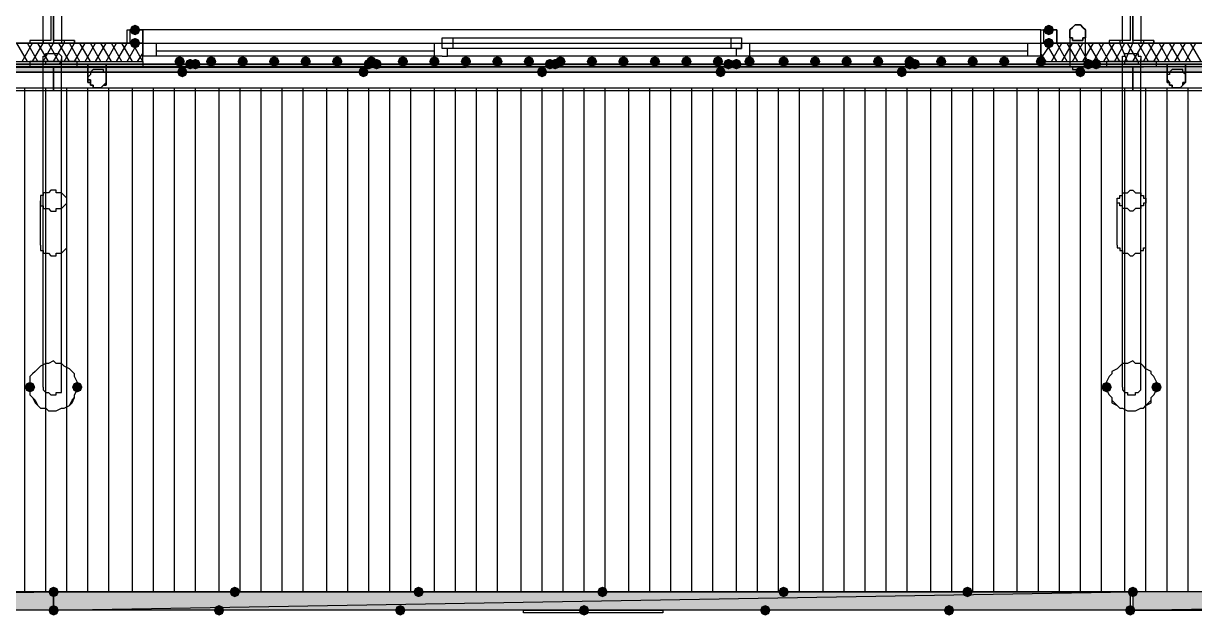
# Model space of a CAD drawing. Header units: millimetres. Extents: x 0 to 420, y 0 to 297.
# Drawn here: x 276.58 to 295.47, y 94.91 to 104.46 of the extents above; entities that cross this region are included whole.
import ezdxf

# ---------------------------------------------------------------- set-up
doc = ezdxf.new("R2010")
doc.units = ezdxf.units.MM
doc.layers.get('0').update_dxf_attribs({"linetype": 'CONTINUOUS'})

msp = doc.modelspace()

# ---------------------------------------------------------------- hatches: boundary and pattern name
at = {"true_color": 0x000007}
for points in [[(278.468667, 104.351667), (278.443796, 104.291871), (278.384, 104.267), (278.324204, 104.291871), (278.299333, 104.351667), (278.324204, 104.411462), (278.384, 104.436333), (278.443796, 104.411463)], [(293.200667, 104.351667), (293.175796, 104.291871), (293.116, 104.267), (293.056204, 104.291871), (293.031333, 104.351667), (293.056204, 104.411462), (293.116, 104.436333), (293.175796, 104.411463)], [(278.468667, 104.14), (278.443796, 104.080204), (278.384, 104.055333), (278.324204, 104.080204), (278.299333, 104.14), (278.324204, 104.199796), (278.384, 104.224667), (278.443796, 104.199796)], [(293.200667, 104.14), (293.175796, 104.080204), (293.116, 104.055333), (293.056204, 104.080204), (293.031333, 104.14), (293.056204, 104.199796), (293.116, 104.224667), (293.175796, 104.199796)], [(279.188333, 103.843667), (279.163462, 103.783871), (279.103667, 103.759), (279.043871, 103.783871), (279.019, 103.843667), (279.043871, 103.903462), (279.103667, 103.928333), (279.163462, 103.903463)], [(279.696333, 103.843667), (279.671462, 103.783871), (279.611667, 103.759), (279.551871, 103.783871), (279.527, 103.843667), (279.551871, 103.903462), (279.611667, 103.928333), (279.671462, 103.903463)], [(280.204333, 103.843667), (280.179463, 103.783871), (280.119667, 103.759), (280.059871, 103.783871), (280.035, 103.843667), (280.059871, 103.903462), (280.119667, 103.928333), (280.179462, 103.903463)], [(280.712333, 103.843667), (280.687462, 103.783871), (280.627667, 103.759), (280.567871, 103.783871), (280.543, 103.843667), (280.567871, 103.903462), (280.627667, 103.928333), (280.687462, 103.903463)], [(281.220333, 103.843667), (281.195462, 103.783871), (281.135667, 103.759), (281.075871, 103.783871), (281.051, 103.843667), (281.075871, 103.903462), (281.135667, 103.928333), (281.195462, 103.903463)], [(281.728333, 103.843667), (281.703463, 103.783871), (281.643667, 103.759), (281.583871, 103.783871), (281.559, 103.843667), (281.583871, 103.903462), (281.643667, 103.928333), (281.703462, 103.903463)], [(282.278667, 103.843667), (282.253796, 103.783871), (282.194, 103.759), (282.134204, 103.783871), (282.109333, 103.843667), (282.134204, 103.903462), (282.194, 103.928333), (282.253796, 103.903463)], [(282.786667, 103.843667), (282.761796, 103.783871), (282.702, 103.759), (282.642204, 103.783871), (282.617333, 103.843667), (282.642204, 103.903462), (282.702, 103.928333), (282.761796, 103.903463)], [(283.294667, 103.843667), (283.269796, 103.783871), (283.21, 103.759), (283.150204, 103.783871), (283.125333, 103.843667), (283.150204, 103.903462), (283.21, 103.928333), (283.269796, 103.903463)], [(283.802667, 103.843667), (283.777796, 103.783871), (283.718, 103.759), (283.658204, 103.783871), (283.633333, 103.843667), (283.658204, 103.903462), (283.718, 103.928333), (283.777796, 103.903463)], [(284.310667, 103.843667), (284.285796, 103.783871), (284.226, 103.759), (284.166204, 103.783871), (284.141333, 103.843667), (284.166204, 103.903462), (284.226, 103.928333), (284.285796, 103.903463)], [(284.818667, 103.843667), (284.793796, 103.783871), (284.734, 103.759), (284.674204, 103.783871), (284.649333, 103.843667), (284.674204, 103.903462), (284.734, 103.928333), (284.793796, 103.903463)], [(285.326667, 103.843667), (285.301796, 103.783871), (285.242, 103.759), (285.182204, 103.783871), (285.157333, 103.843667), (285.182204, 103.903462), (285.242, 103.928333), (285.301796, 103.903463)], [(285.834667, 103.843667), (285.809796, 103.783871), (285.75, 103.759), (285.690204, 103.783871), (285.665333, 103.843667), (285.690204, 103.903462), (285.75, 103.928333), (285.809796, 103.903463)], [(286.342667, 103.843667), (286.317796, 103.783871), (286.258, 103.759), (286.198204, 103.783871), (286.173333, 103.843667), (286.198204, 103.903462), (286.258, 103.928333), (286.317796, 103.903463)], [(286.850667, 103.843667), (286.825796, 103.783871), (286.766, 103.759), (286.706204, 103.783871), (286.681333, 103.843667), (286.706204, 103.903462), (286.766, 103.928333), (286.825796, 103.903463)], [(287.358667, 103.843667), (287.333796, 103.783871), (287.274, 103.759), (287.214204, 103.783871), (287.189333, 103.843667), (287.214204, 103.903462), (287.274, 103.928333), (287.333796, 103.903463)], [(287.866667, 103.843667), (287.841796, 103.783871), (287.782, 103.759), (287.722204, 103.783871), (287.697333, 103.843667), (287.722204, 103.903462), (287.782, 103.928333), (287.841796, 103.903463)], [(288.374667, 103.843667), (288.349796, 103.783871), (288.29, 103.759), (288.230204, 103.783871), (288.205333, 103.843667), (288.230204, 103.903462), (288.29, 103.928333), (288.349796, 103.903463)], [(288.925, 103.843667), (288.900129, 103.783871), (288.840333, 103.759), (288.780538, 103.783871), (288.755667, 103.843667), (288.780537, 103.903462), (288.840333, 103.928333), (288.900129, 103.903463)], [(289.433, 103.843667), (289.408129, 103.783871), (289.348333, 103.759), (289.288537, 103.783871), (289.263667, 103.843667), (289.288537, 103.903462), (289.348333, 103.928333), (289.408129, 103.903463)], [(289.941, 103.843667), (289.916129, 103.783871), (289.856333, 103.759), (289.796538, 103.783871), (289.771667, 103.843667), (289.796537, 103.903462), (289.856333, 103.928333), (289.916129, 103.903463)], [(290.449, 103.843667), (290.424129, 103.783871), (290.364333, 103.759), (290.304537, 103.783871), (290.279667, 103.843667), (290.304537, 103.903462), (290.364333, 103.928333), (290.424129, 103.903463)], [(290.957, 103.843667), (290.932129, 103.783871), (290.872333, 103.759), (290.812538, 103.783871), (290.787667, 103.843667), (290.812537, 103.903462), (290.872333, 103.928333), (290.932129, 103.903463)], [(291.465, 103.843667), (291.440129, 103.783871), (291.380333, 103.759), (291.320538, 103.783871), (291.295667, 103.843667), (291.320537, 103.903462), (291.380333, 103.928333), (291.440129, 103.903463)], [(291.973, 103.843667), (291.948129, 103.783871), (291.888333, 103.759), (291.828538, 103.783871), (291.803667, 103.843667), (291.828537, 103.903462), (291.888333, 103.928333), (291.948129, 103.903463)], [(292.481, 103.843667), (292.456129, 103.783871), (292.396333, 103.759), (292.336537, 103.783871), (292.311667, 103.843667), (292.336537, 103.903462), (292.396333, 103.928333), (292.456129, 103.903463)], [(293.073667, 103.843667), (293.048796, 103.783871), (292.989, 103.759), (292.929204, 103.783871), (292.904333, 103.843667), (292.929204, 103.903462), (292.989, 103.928333), (293.048796, 103.903463)], [(276.775333, 98.594333), (276.750463, 98.534537), (276.690667, 98.509667), (276.630871, 98.534537), (276.606, 98.594333), (276.630871, 98.654129), (276.690667, 98.679), (276.750462, 98.654129)], [(277.537333, 98.594333), (277.512462, 98.534537), (277.452667, 98.509667), (277.392871, 98.534537), (277.368, 98.594333), (277.392871, 98.654129), (277.452667, 98.679), (277.512462, 98.654129)], [(294.132, 98.594333), (294.107129, 98.534537), (294.047333, 98.509667), (293.987538, 98.534537), (293.962667, 98.594333), (293.987537, 98.654129), (294.047333, 98.679), (294.107129, 98.654129)], [(294.936333, 98.594333), (294.911462, 98.534537), (294.851667, 98.509667), (294.791871, 98.534537), (294.767, 98.594333), (294.791871, 98.654129), (294.851667, 98.679), (294.911462, 98.654129)]]:
    msp.add_hatch(color=0, dxfattribs=at).paths.add_polyline_path(points, flags=0)
at = {"true_color": 0x0000fe}
for points in [[(279.357667, 103.801333), (279.332796, 103.741537), (279.273, 103.716667), (279.213204, 103.741537), (279.188333, 103.801333), (279.213204, 103.861129), (279.273, 103.886), (279.332796, 103.861129)], [(279.442333, 103.801333), (279.417462, 103.741537), (279.357667, 103.716667), (279.297871, 103.741537), (279.273, 103.801333), (279.297871, 103.861129), (279.357667, 103.886), (279.417462, 103.861129)], [(279.442333, 103.801333), (279.417462, 103.741537), (279.357667, 103.716667), (279.297871, 103.741537), (279.273, 103.801333), (279.297871, 103.861129), (279.357667, 103.886), (279.417462, 103.861129)], [(282.236333, 103.801333), (282.211462, 103.741537), (282.151667, 103.716667), (282.091871, 103.741537), (282.067, 103.801333), (282.091871, 103.861129), (282.151667, 103.886), (282.211462, 103.861129)], [(282.363333, 103.801333), (282.338462, 103.741537), (282.278667, 103.716667), (282.218871, 103.741537), (282.194, 103.801333), (282.218871, 103.861129), (282.278667, 103.886), (282.338462, 103.861129)], [(282.363333, 103.801333), (282.338462, 103.741537), (282.278667, 103.716667), (282.218871, 103.741537), (282.194, 103.801333), (282.218871, 103.861129), (282.278667, 103.886), (282.338462, 103.861129)], [(285.157333, 103.801333), (285.132462, 103.741537), (285.072667, 103.716667), (285.012871, 103.741537), (284.988, 103.801333), (285.012871, 103.861129), (285.072667, 103.886), (285.132462, 103.861129)], [(285.242, 103.801333), (285.217129, 103.741537), (285.157333, 103.716667), (285.097538, 103.741537), (285.072667, 103.801333), (285.097537, 103.861129), (285.157333, 103.886), (285.217129, 103.861129)], [(285.242, 103.801333), (285.217129, 103.741537), (285.157333, 103.716667), (285.097538, 103.741537), (285.072667, 103.801333), (285.097537, 103.861129), (285.157333, 103.886), (285.217129, 103.861129)], [(288.036, 103.801333), (288.011129, 103.741537), (287.951333, 103.716667), (287.891538, 103.741537), (287.866667, 103.801333), (287.891537, 103.861129), (287.951333, 103.886), (288.011129, 103.861129)], [(288.163, 103.801333), (288.138129, 103.741537), (288.078333, 103.716667), (288.018537, 103.741537), (287.993667, 103.801333), (288.018537, 103.861129), (288.078333, 103.886), (288.138129, 103.861129)], [(288.163, 103.801333), (288.138129, 103.741537), (288.078333, 103.716667), (288.018537, 103.741537), (287.993667, 103.801333), (288.018537, 103.861129), (288.078333, 103.886), (288.138129, 103.861129)], [(290.957, 103.801333), (290.932129, 103.741537), (290.872333, 103.716667), (290.812538, 103.741537), (290.787667, 103.801333), (290.812537, 103.861129), (290.872333, 103.886), (290.932129, 103.861129)], [(291.041667, 103.801333), (291.016796, 103.741537), (290.957, 103.716667), (290.897204, 103.741537), (290.872333, 103.801333), (290.897204, 103.861129), (290.957, 103.886), (291.016796, 103.861129)], [(291.041667, 103.801333), (291.016796, 103.741537), (290.957, 103.716667), (290.897204, 103.741537), (290.872333, 103.801333), (290.897204, 103.861129), (290.957, 103.886), (291.016796, 103.861129)], [(293.835667, 103.801333), (293.810796, 103.741537), (293.751, 103.716667), (293.691204, 103.741537), (293.666333, 103.801333), (293.691204, 103.861129), (293.751, 103.886), (293.810796, 103.861129)], [(293.962667, 103.801333), (293.937796, 103.741537), (293.878, 103.716667), (293.818204, 103.741537), (293.793333, 103.801333), (293.818204, 103.861129), (293.878, 103.886), (293.937796, 103.861129)], [(293.962667, 103.801333), (293.937796, 103.741537), (293.878, 103.716667), (293.818204, 103.741537), (293.793333, 103.801333), (293.818204, 103.861129), (293.878, 103.886), (293.937796, 103.861129)], [(279.230667, 103.674333), (279.205796, 103.614537), (279.146, 103.589667), (279.086204, 103.614537), (279.061333, 103.674333), (279.086204, 103.734129), (279.146, 103.759), (279.205796, 103.734129)], [(282.151667, 103.674333), (282.126796, 103.614537), (282.067, 103.589667), (282.007204, 103.614537), (281.982333, 103.674333), (282.007204, 103.734129), (282.067, 103.759), (282.126796, 103.734129)], [(285.030333, 103.674333), (285.005463, 103.614537), (284.945667, 103.589667), (284.885871, 103.614537), (284.861, 103.674333), (284.885871, 103.734129), (284.945667, 103.759), (285.005462, 103.734129)], [(287.909, 103.674333), (287.884129, 103.614537), (287.824333, 103.589667), (287.764537, 103.614537), (287.739667, 103.674333), (287.764537, 103.734129), (287.824333, 103.759), (287.884129, 103.734129)], [(290.83, 103.674333), (290.805129, 103.614537), (290.745333, 103.589667), (290.685538, 103.614537), (290.660667, 103.674333), (290.685537, 103.734129), (290.745333, 103.759), (290.805129, 103.734129)], [(293.708667, 103.674333), (293.683796, 103.614537), (293.624, 103.589667), (293.564204, 103.614537), (293.539333, 103.674333), (293.564204, 103.734129), (293.624, 103.759), (293.683796, 103.734129)], [(277.156333, 95.292333), (277.131463, 95.232537), (277.071667, 95.207667), (277.011871, 95.232537), (276.987, 95.292333), (277.011871, 95.352129), (277.071667, 95.377), (277.131462, 95.352129)], [(280.077333, 95.292333), (280.052462, 95.232537), (279.992667, 95.207667), (279.932871, 95.232537), (279.908, 95.292333), (279.932871, 95.352129), (279.992667, 95.377), (280.052462, 95.352129)], [(283.040667, 95.292333), (283.015796, 95.232537), (282.956, 95.207667), (282.896204, 95.232537), (282.871333, 95.292333), (282.896204, 95.352129), (282.956, 95.377), (283.015796, 95.352129)], [(286.004, 95.292333), (285.979129, 95.232537), (285.919333, 95.207667), (285.859537, 95.232537), (285.834667, 95.292333), (285.859537, 95.352129), (285.919333, 95.377), (285.979129, 95.352129)], [(288.925, 95.292333), (288.900129, 95.232537), (288.840333, 95.207667), (288.780538, 95.232537), (288.755667, 95.292333), (288.780537, 95.352129), (288.840333, 95.377), (288.900129, 95.352129)], [(291.888333, 95.292333), (291.863462, 95.232537), (291.803667, 95.207667), (291.743871, 95.232537), (291.719, 95.292333), (291.743871, 95.352129), (291.803667, 95.377), (291.863462, 95.352129)], [(294.555333, 95.292333), (294.530463, 95.232537), (294.470667, 95.207667), (294.410871, 95.232537), (294.386, 95.292333), (294.410871, 95.352129), (294.470667, 95.377), (294.530462, 95.352129)], [(277.156333, 94.996), (277.131463, 94.936204), (277.071667, 94.911333), (277.011871, 94.936204), (276.987, 94.996), (277.011871, 95.055796), (277.071667, 95.080667), (277.131462, 95.055796)], [(279.823333, 94.996), (279.798463, 94.936204), (279.738667, 94.911333), (279.678871, 94.936204), (279.654, 94.996), (279.678871, 95.055796), (279.738667, 95.080667), (279.798462, 95.055796)], [(282.744333, 94.996), (282.719462, 94.936204), (282.659667, 94.911333), (282.599871, 94.936204), (282.575, 94.996), (282.599871, 95.055796), (282.659667, 95.080667), (282.719462, 95.055796)], [(285.707667, 94.996), (285.682796, 94.936204), (285.623, 94.911333), (285.563204, 94.936204), (285.538333, 94.996), (285.563204, 95.055796), (285.623, 95.080667), (285.682796, 95.055796)], [(288.628667, 94.996), (288.603796, 94.936204), (288.544, 94.911333), (288.484204, 94.936204), (288.459333, 94.996), (288.484204, 95.055796), (288.544, 95.080667), (288.603796, 95.055796)], [(291.592, 94.996), (291.567129, 94.936204), (291.507333, 94.911333), (291.447538, 94.936204), (291.422667, 94.996), (291.447537, 95.055796), (291.507333, 95.080667), (291.567129, 95.055796)], [(294.513, 94.996), (294.488129, 94.936204), (294.428333, 94.911333), (294.368538, 94.936204), (294.343667, 94.996), (294.368537, 95.055796), (294.428333, 95.080667), (294.488129, 95.055796)]]:
    msp.add_hatch(color=0, dxfattribs=at).paths.add_polyline_path(points, flags=0)
at = {"true_color": 0x000007}
h = msp.add_hatch(color=0, dxfattribs=at)
h.paths.add_polyline_path([(381.973667, 103.674333), (119.972667, 103.674333), (381.973667, 103.801333)], flags=0)
h.paths.add_polyline_path([(119.972667, 103.674333), (381.973667, 103.801333), (119.972667, 103.801333)], flags=0)
h = msp.add_hatch(color=0, dxfattribs=at)
h.paths.add_polyline_path([(277.071667, 94.996), (259.672667, 94.996), (277.071667, 95.292333)], flags=0)
h.paths.add_polyline_path([(259.672667, 94.996), (277.071667, 95.292333), (259.672667, 95.292333)], flags=0)
h = msp.add_hatch(color=0, dxfattribs=at)
h.paths.add_polyline_path([(294.428333, 94.996), (277.071667, 94.996), (294.428333, 95.292333)], flags=0)
h.paths.add_polyline_path([(277.071667, 94.996), (294.428333, 95.292333), (277.071667, 95.292333)], flags=0)
h = msp.add_hatch(color=0, dxfattribs=at)
h.paths.add_polyline_path([(311.827333, 94.996), (294.470667, 94.996), (311.827333, 95.292333)], flags=0)
h.paths.add_polyline_path([(294.470667, 94.996), (311.827333, 95.292333), (294.470667, 95.292333)], flags=0)

# ---------------------------------------------------------------- linework, layer by layer
at = {"color": 0, "true_color": 0x000007}
for points in [[(393.361333, 220.810667), (259.291667, 220.810667), (259.291667, 189.780333), (242.612333, 189.780333), (242.612333, 220.810667), (108.585, 220.810667), (108.585, 104.14), (242.654667, 104.14), (242.654667, 135.128), (259.291667, 135.128), (259.291667, 104.14), (393.361333, 104.14)], [(277.410333, 104.859667), (276.690667, 104.859667), (276.690667, 104.817333), (277.029333, 104.817333), (277.029333, 104.182333), (276.690667, 104.182333), (276.690667, 104.14), (277.410333, 104.14), (277.410333, 104.182333), (277.071667, 104.182333), (277.071667, 104.817333), (277.410333, 104.817333)], [(294.809333, 104.859667), (294.089667, 104.859667), (294.089667, 104.817333), (294.428333, 104.817333), (294.428333, 104.182333), (294.089667, 104.182333), (294.089667, 104.14), (294.809333, 104.14), (294.809333, 104.182333), (294.470667, 104.182333), (294.470667, 104.817333), (294.809333, 104.817333)], [(293.454667, 104.309333), (293.454667, 104.351667), (293.497, 104.394), (293.539333, 104.436333), (293.581667, 104.436333), (293.624, 104.436333), (293.666333, 104.394), (293.708667, 104.351667), (293.708667, 104.309333), (293.708667, 104.267), (293.708667, 104.224667), (293.666333, 104.224667), (293.666333, 104.182333), (293.624, 104.182333), (293.581667, 104.182333), (293.539333, 104.182333), (293.497, 104.182333), (293.497, 104.224667), (293.454667, 104.224667), (293.454667, 104.267), (293.454667, 104.309333), (293.454667, 104.267), (293.454667, 104.224667), (293.497, 104.224667), (293.497, 104.182333), (293.539333, 104.182333), (293.581667, 104.182333), (293.624, 104.182333), (293.666333, 104.182333), (293.666333, 104.224667), (293.708667, 104.224667), (293.708667, 104.267), (293.708667, 104.309333), (293.708667, 104.351667), (293.666333, 104.394), (293.624, 104.436333), (293.581667, 104.436333), (293.539333, 104.436333), (293.497, 104.394), (293.454667, 104.351667)], [(293.708667, 104.309333), (293.708667, 104.351667), (293.666333, 104.394), (293.624, 104.436333), (293.581667, 104.436333), (293.539333, 104.436333), (293.497, 104.394), (293.454667, 104.351667), (293.454667, 104.309333), (293.454667, 104.267), (293.454667, 104.224667), (293.497, 104.224667), (293.497, 104.182333), (293.539333, 104.182333), (293.581667, 104.182333), (293.624, 104.182333), (293.666333, 104.182333), (293.666333, 104.224667), (293.708667, 104.224667), (293.708667, 104.267)], [(278.257, 104.351667), (278.511, 104.351667), (278.511, 104.14), (278.257, 104.14)], [(278.299333, 104.351667), (278.299333, 104.14), (278.511, 104.14), (278.511, 104.351667)], [(283.337, 104.224667), (283.506333, 104.224667), (283.506333, 104.055333), (283.337, 104.055333)], [(288.163, 104.055333), (287.993667, 104.055333), (287.993667, 104.224667), (288.163, 104.224667)], [(292.989, 104.351667), (293.243, 104.351667), (293.243, 104.14), (292.989, 104.14)], [(293.031333, 104.351667), (293.031333, 104.14), (293.243, 104.14), (293.243, 104.351667)], [(278.511, 104.14), (278.511, 103.928333)], [(292.989, 104.14), (292.989, 103.928333)], [(277.071667, 103.970667), (277.114, 103.970667), (277.156333, 103.970667), (277.198667, 103.928333), (277.198667, 103.886), (277.198667, 103.843667), (277.156333, 103.801333), (277.114, 103.801333), (277.071667, 103.801333), (277.029333, 103.801333), (276.987, 103.801333), (276.944667, 103.801333), (276.944667, 103.843667), (276.902333, 103.843667), (276.902333, 103.886), (276.902333, 103.928333), (276.944667, 103.928333), (276.944667, 103.970667), (276.987, 103.970667), (277.029333, 103.970667)], [(294.470667, 103.970667), (294.513, 103.970667), (294.555333, 103.970667), (294.555333, 103.928333), (294.597667, 103.928333), (294.597667, 103.886), (294.597667, 103.843667), (294.555333, 103.843667), (294.555333, 103.801333), (294.513, 103.801333), (294.470667, 103.801333), (294.428333, 103.801333), (294.386, 103.801333), (294.343667, 103.801333), (294.343667, 103.843667), (294.301333, 103.843667), (294.301333, 103.886), (294.301333, 103.928333), (294.343667, 103.928333), (294.343667, 103.970667), (294.386, 103.970667), (294.428333, 103.970667)], [(381.973667, 103.674333), (119.972667, 103.674333), (381.973667, 103.801333)], [(119.972667, 103.674333), (381.973667, 103.801333), (119.972667, 103.801333)], [(277.071667, 103.759), (259.672667, 103.759), (259.672667, 103.378), (277.071667, 103.378)], [(294.470667, 103.759), (277.071667, 103.759), (277.071667, 103.378), (294.470667, 103.378)], [(277.537333, 103.801333), (277.622, 103.801333), (277.622, 103.589667), (277.622, 103.547333), (277.622, 103.505), (277.664333, 103.505), (277.664333, 103.462667), (277.706667, 103.462667), (277.706667, 103.420333), (277.749, 103.420333), (277.791333, 103.420333), (277.833667, 103.420333), (277.876, 103.462667), (277.918333, 103.462667), (277.918333, 103.505), (277.918333, 103.547333), (277.918333, 103.589667), (277.918333, 103.801333), (278.045333, 103.801333), (277.918333, 103.801333), (277.918333, 103.589667), (277.918333, 103.547333), (277.918333, 103.505), (277.876, 103.462667), (277.833667, 103.420333), (277.791333, 103.420333), (277.749, 103.420333), (277.706667, 103.420333), (277.706667, 103.462667), (277.664333, 103.462667), (277.664333, 103.505), (277.664333, 103.547333), (277.622, 103.547333), (277.622, 103.589667), (277.622, 103.801333), (277.537333, 103.801333), (277.622, 103.801333), (277.622, 103.589667), (277.622, 103.547333), (277.622, 103.505), (277.664333, 103.505), (277.664333, 103.462667), (277.706667, 103.462667), (277.706667, 103.420333), (277.749, 103.420333), (277.791333, 103.420333), (277.833667, 103.420333), (277.876, 103.462667), (277.918333, 103.462667), (277.918333, 103.505), (277.918333, 103.547333), (277.918333, 103.589667), (277.918333, 103.801333), (278.045333, 103.801333), (277.918333, 103.801333), (277.918333, 103.589667), (277.918333, 103.547333), (277.918333, 103.505), (277.876, 103.462667), (277.833667, 103.420333), (277.791333, 103.420333), (277.749, 103.420333), (277.706667, 103.420333), (277.706667, 103.462667), (277.664333, 103.462667), (277.664333, 103.505), (277.664333, 103.547333), (277.622, 103.547333), (277.622, 103.589667), (277.622, 103.801333), (277.537333, 103.801333), (277.622, 103.801333), (277.622, 103.589667), (277.622, 103.547333), (277.664333, 103.547333), (277.664333, 103.505), (277.664333, 103.462667), (277.706667, 103.462667), (277.706667, 103.420333), (277.749, 103.420333), (277.791333, 103.420333), (277.833667, 103.420333), (277.876, 103.462667), (277.918333, 103.505), (277.918333, 103.547333), (277.918333, 103.589667), (277.918333, 103.801333), (278.045333, 103.801333), (277.918333, 103.801333), (277.918333, 103.589667), (277.918333, 103.547333), (277.918333, 103.505), (277.918333, 103.462667), (277.876, 103.462667), (277.833667, 103.420333), (277.791333, 103.420333), (277.749, 103.420333), (277.706667, 103.420333), (277.706667, 103.462667), (277.664333, 103.462667), (277.664333, 103.505), (277.622, 103.505), (277.622, 103.547333), (277.622, 103.589667), (277.622, 103.801333)], [(277.622, 103.589667), (277.622, 103.547333), (277.664333, 103.547333), (277.664333, 103.505), (277.664333, 103.462667), (277.706667, 103.462667), (277.706667, 103.420333), (277.749, 103.420333), (277.791333, 103.420333), (277.833667, 103.420333), (277.876, 103.462667), (277.918333, 103.505), (277.918333, 103.547333), (277.918333, 103.589667), (277.918333, 103.632), (277.918333, 103.674333), (277.876, 103.674333), (277.876, 103.716667), (277.833667, 103.716667), (277.791333, 103.716667), (277.749, 103.716667), (277.706667, 103.716667), (277.664333, 103.674333), (277.664333, 103.632)], [(277.918333, 103.589667), (277.918333, 103.632), (277.918333, 103.674333), (277.876, 103.674333), (277.876, 103.716667), (277.833667, 103.716667), (277.791333, 103.716667), (277.749, 103.716667), (277.706667, 103.716667), (277.664333, 103.674333), (277.664333, 103.632), (277.622, 103.589667), (277.622, 103.547333), (277.664333, 103.547333), (277.664333, 103.505), (277.664333, 103.462667), (277.706667, 103.462667), (277.706667, 103.420333), (277.749, 103.420333), (277.791333, 103.420333), (277.833667, 103.420333), (277.876, 103.462667), (277.918333, 103.505), (277.918333, 103.547333)], [(293.454667, 103.759), (293.497, 103.759), (293.497, 103.716667), (293.539333, 103.716667), (293.581667, 103.716667), (293.624, 103.716667), (293.666333, 103.716667), (293.666333, 103.759), (293.708667, 103.759), (293.666333, 103.759), (293.624, 103.759), (293.581667, 103.759), (293.539333, 103.759), (293.497, 103.759)], [(311.827333, 103.759), (294.470667, 103.759), (294.470667, 103.378), (311.827333, 103.378)], [(294.894, 103.801333), (295.021, 103.801333), (295.021, 103.589667), (295.021, 103.547333), (295.021, 103.505), (295.063333, 103.505), (295.063333, 103.462667), (295.105667, 103.462667), (295.105667, 103.420333), (295.148, 103.420333), (295.190333, 103.420333), (295.232667, 103.420333), (295.275, 103.462667), (295.317333, 103.505), (295.317333, 103.547333), (295.317333, 103.589667), (295.317333, 103.801333), (295.444333, 103.801333), (295.317333, 103.801333), (295.317333, 103.589667), (295.317333, 103.547333), (295.317333, 103.505), (295.275, 103.505), (295.275, 103.462667), (295.232667, 103.420333), (295.190333, 103.420333), (295.148, 103.420333), (295.105667, 103.420333), (295.105667, 103.462667), (295.063333, 103.462667), (295.063333, 103.505), (295.021, 103.547333), (295.021, 103.589667), (295.021, 103.801333), (294.894, 103.801333), (295.021, 103.801333), (295.021, 103.589667), (295.021, 103.547333), (295.021, 103.505), (295.063333, 103.505), (295.063333, 103.462667), (295.105667, 103.462667), (295.105667, 103.420333), (295.148, 103.420333), (295.190333, 103.420333), (295.232667, 103.420333), (295.275, 103.462667), (295.317333, 103.505), (295.317333, 103.547333), (295.317333, 103.589667), (295.317333, 103.801333), (295.444333, 103.801333), (295.317333, 103.801333), (295.317333, 103.589667), (295.317333, 103.547333), (295.317333, 103.505), (295.275, 103.505), (295.275, 103.462667), (295.232667, 103.420333), (295.190333, 103.420333), (295.148, 103.420333), (295.105667, 103.420333), (295.105667, 103.462667), (295.063333, 103.462667), (295.063333, 103.505), (295.021, 103.547333), (295.021, 103.589667), (295.021, 103.801333), (294.894, 103.801333), (295.021, 103.801333), (295.021, 103.589667), (295.021, 103.547333), (295.063333, 103.505), (295.063333, 103.462667), (295.105667, 103.462667), (295.105667, 103.420333), (295.148, 103.420333), (295.190333, 103.420333), (295.232667, 103.420333), (295.275, 103.462667), (295.275, 103.505), (295.317333, 103.505), (295.317333, 103.547333), (295.317333, 103.589667), (295.317333, 103.801333), (295.444333, 103.801333), (295.317333, 103.801333), (295.317333, 103.589667), (295.317333, 103.547333), (295.317333, 103.505), (295.275, 103.462667), (295.232667, 103.420333), (295.190333, 103.420333), (295.148, 103.420333), (295.105667, 103.420333), (295.105667, 103.462667), (295.063333, 103.462667), (295.063333, 103.505), (295.021, 103.505), (295.021, 103.547333), (295.021, 103.589667), (295.021, 103.801333)], [(295.021, 103.589667), (295.021, 103.547333), (295.063333, 103.505), (295.063333, 103.462667), (295.105667, 103.462667), (295.105667, 103.420333), (295.148, 103.420333), (295.190333, 103.420333), (295.232667, 103.420333), (295.275, 103.462667), (295.275, 103.505), (295.317333, 103.505), (295.317333, 103.547333), (295.317333, 103.589667), (295.317333, 103.632), (295.275, 103.674333), (295.275, 103.716667), (295.232667, 103.716667), (295.190333, 103.716667), (295.148, 103.716667), (295.105667, 103.716667), (295.063333, 103.674333), (295.063333, 103.632), (295.021, 103.632)], [(295.317333, 103.589667), (295.317333, 103.632), (295.275, 103.674333), (295.275, 103.716667), (295.232667, 103.716667), (295.190333, 103.716667), (295.148, 103.716667), (295.105667, 103.716667), (295.063333, 103.674333), (295.063333, 103.632), (295.021, 103.632), (295.021, 103.589667), (295.021, 103.547333), (295.063333, 103.505), (295.063333, 103.462667), (295.105667, 103.462667), (295.105667, 103.420333), (295.148, 103.420333), (295.190333, 103.420333), (295.232667, 103.420333), (295.275, 103.462667), (295.275, 103.505), (295.317333, 103.505), (295.317333, 103.547333)], [(381.973667, 95.885), (381.973667, 95.292333), (119.972667, 95.292333), (119.972667, 95.885), (119.972667, 102.87), (119.972667, 103.420333), (381.973667, 103.420333), (381.973667, 102.87)], [(277.114, 101.769333), (277.071667, 101.769333), (277.029333, 101.769333), (276.987, 101.727), (276.944667, 101.727), (276.902333, 101.727), (276.902333, 101.684667), (276.86, 101.684667), (276.86, 101.642333), (276.86, 101.6), (276.86, 101.557667), (276.86, 101.515333), (276.902333, 101.515333), (276.902333, 101.473), (276.944667, 101.473), (276.987, 101.473), (277.029333, 101.430667), (277.071667, 101.430667), (277.114, 101.430667), (277.114, 101.473), (277.156333, 101.473), (277.198667, 101.473), (277.241, 101.515333), (277.283333, 101.557667), (277.283333, 101.6), (277.283333, 101.642333), (277.241, 101.684667), (277.198667, 101.727), (277.156333, 101.727), (277.114, 101.727)], [(294.470667, 101.769333), (294.513, 101.727), (294.555333, 101.727), (294.597667, 101.727), (294.597667, 101.684667), (294.64, 101.684667), (294.64, 101.642333), (294.682333, 101.642333), (294.682333, 101.6), (294.682333, 101.557667), (294.64, 101.557667), (294.64, 101.515333), (294.597667, 101.515333), (294.597667, 101.473), (294.555333, 101.473), (294.513, 101.473), (294.470667, 101.430667), (294.428333, 101.430667), (294.386, 101.473), (294.343667, 101.473), (294.301333, 101.473), (294.301333, 101.515333), (294.259, 101.515333), (294.259, 101.557667), (294.216667, 101.557667), (294.216667, 101.6), (294.216667, 101.642333), (294.259, 101.642333), (294.259, 101.684667), (294.301333, 101.684667), (294.301333, 101.727), (294.343667, 101.727), (294.386, 101.727), (294.428333, 101.769333)], [(277.114, 98.975333), (277.071667, 99.017667), (276.987, 98.975333), (276.944667, 98.975333), (276.86, 98.933), (276.817667, 98.890667), (276.775333, 98.848333), (276.733, 98.806), (276.690667, 98.763667), (276.690667, 98.679), (276.690667, 98.594333), (276.690667, 98.552), (276.690667, 98.467333), (276.733, 98.425), (276.775333, 98.382667), (276.817667, 98.298), (276.86, 98.255667), (276.944667, 98.255667), (276.987, 98.213333), (277.071667, 98.213333), (277.114, 98.213333), (277.198667, 98.255667), (277.241, 98.255667), (277.325667, 98.298), (277.368, 98.382667), (277.410333, 98.425), (277.410333, 98.467333), (277.452667, 98.552), (277.452667, 98.594333), (277.452667, 98.679), (277.410333, 98.763667), (277.410333, 98.806), (277.368, 98.848333), (277.325667, 98.890667), (277.241, 98.933), (277.198667, 98.975333)], [(294.513, 98.975333), (294.470667, 99.017667), (294.386, 98.975333), (294.301333, 98.975333), (294.259, 98.933), (294.216667, 98.890667), (294.132, 98.848333), (294.132, 98.806), (294.089667, 98.763667), (294.047333, 98.679), (294.047333, 98.594333), (294.047333, 98.552), (294.089667, 98.467333), (294.132, 98.425), (294.132, 98.382667), (294.216667, 98.298), (294.259, 98.255667), (294.301333, 98.255667), (294.386, 98.213333), (294.470667, 98.213333), (294.513, 98.213333), (294.597667, 98.255667), (294.64, 98.255667), (294.682333, 98.298), (294.767, 98.382667), (294.767, 98.425), (294.809333, 98.467333), (294.851667, 98.552), (294.851667, 98.594333), (294.851667, 98.679), (294.809333, 98.763667), (294.767, 98.806), (294.767, 98.848333), (294.682333, 98.890667), (294.64, 98.933), (294.597667, 98.975333)], [(294.428333, 95.292333), (294.428333, 94.996), (277.071667, 94.996), (277.071667, 95.292333), (277.071667, 94.996), (259.672667, 94.996), (259.672667, 95.292333), (259.672667, 94.996), (242.273667, 94.996), (242.273667, 95.292333), (242.273667, 94.996), (224.874667, 94.996), (224.874667, 95.292333), (207.518, 95.292333), (207.518, 94.996), (224.874667, 94.996), (224.874667, 95.292333), (242.273667, 95.292333), (259.672667, 95.292333), (277.071667, 95.292333)], [(277.071667, 94.996), (259.672667, 94.996), (277.071667, 95.292333)], [(259.672667, 94.996), (277.071667, 95.292333), (259.672667, 95.292333)], [(294.428333, 94.996), (277.071667, 94.996), (294.428333, 95.292333)], [(277.071667, 94.996), (294.428333, 95.292333), (277.071667, 95.292333)], [(311.827333, 94.996), (294.470667, 94.996), (311.827333, 95.292333)], [(294.470667, 94.996), (311.827333, 95.292333), (294.470667, 95.292333)], [(311.827333, 95.292333), (294.470667, 95.292333), (294.470667, 94.996), (311.827333, 94.996)], [(284.649333, 94.953667), (284.649333, 94.996), (286.893, 94.996), (286.893, 94.953667)]]:
    msp.add_lwpolyline(points, close=True, dxfattribs=at)
at = {"color": 0, "true_color": 0x00002b}
for points in [[(259.291667, 104.14), (276.902333, 104.14), (276.902333, 138.641667), (259.291667, 138.641667)], [(277.198667, 104.14), (294.301333, 104.14), (294.301333, 138.641667), (277.198667, 138.641667)], [(311.700333, 138.641667), (294.597667, 138.641667), (294.597667, 104.14), (311.700333, 104.14)]]:
    msp.add_lwpolyline(points, close=True, dxfattribs=at)
at = {"color": 0, "true_color": 0x000007}
for points in [[(277.071667, 104.859667), (277.071667, 104.14)], [(294.470667, 104.859667), (294.470667, 104.14)], [(285.75, 104.351667), (278.511, 104.351667), (278.511, 104.267)], [(285.75, 104.351667), (278.511, 104.351667), (278.511, 104.267)], [(278.511, 104.267), (278.511, 104.14), (285.75, 104.14)], [(278.511, 104.267), (278.511, 104.14), (285.75, 104.14)], [(283.506333, 104.224667), (287.993667, 104.224667)], [(283.506333, 104.224667), (287.993667, 104.224667)], [(292.989, 104.267), (292.989, 104.351667), (285.75, 104.351667)], [(292.989, 104.267), (292.989, 104.351667), (285.75, 104.351667)], [(285.75, 104.14), (292.989, 104.14), (292.989, 104.267)], [(285.75, 104.14), (292.989, 104.14), (292.989, 104.267)], [(293.454667, 104.309333), (293.454667, 103.759)], [(293.708667, 103.759), (293.708667, 104.309333)], [(278.511, 104.14), (275.59, 104.14)], [(276.648333, 103.843667), (276.479, 104.14)], [(276.563667, 103.843667), (276.733, 104.14)], [(276.817667, 103.843667), (276.648333, 104.14)], [(276.690667, 104.182333), (276.690667, 104.14)], [(276.733, 103.843667), (276.902333, 104.14)], [(276.987, 103.843667), (276.817667, 104.14)], [(276.902333, 104.182333), (276.902333, 104.14)], [(276.902333, 103.843667), (277.071667, 104.14)], [(277.156333, 103.843667), (276.987, 104.14)], [(277.071667, 103.843667), (277.241, 104.14)], [(277.325667, 103.843667), (277.156333, 104.14)], [(277.241, 104.182333), (277.241, 104.14)], [(277.241, 103.843667), (277.410333, 104.14)], [(277.495, 103.843667), (277.325667, 104.14)], [(277.410333, 104.182333), (277.410333, 104.14)], [(277.410333, 103.843667), (277.579667, 104.14)], [(277.664333, 103.843667), (277.495, 104.14)], [(277.579667, 103.843667), (277.749, 104.14)], [(277.833667, 103.843667), (277.664333, 104.14)], [(277.749, 103.843667), (277.918333, 104.14)], [(278.003, 103.843667), (277.833667, 104.14)], [(277.918333, 103.843667), (278.087667, 104.14)], [(278.172333, 103.843667), (278.003, 104.14)], [(278.087667, 103.843667), (278.257, 104.14)], [(278.341667, 103.843667), (278.172333, 104.14)], [(278.257, 103.843667), (278.426333, 104.14)], [(278.511, 103.843667), (278.341667, 104.14)], [(278.511, 103.843667), (278.511, 103.928333), (278.511, 104.14)], [(278.511, 104.14), (292.989, 104.14)], [(278.511, 104.14), (278.722667, 104.14), (278.722667, 103.928333), (278.511, 103.928333)], [(278.722667, 104.14), (283.21, 104.14)], [(283.337, 103.928333), (283.21, 103.928333), (283.21, 104.14), (283.337, 104.14)], [(283.337, 103.928333), (283.421667, 103.928333), (283.421667, 104.055333), (283.337, 104.055333), (283.337, 104.14)], [(283.506333, 104.14), (287.993667, 104.14)], [(287.993667, 104.055333), (283.506333, 104.055333)], [(288.205333, 103.928333), (288.078333, 103.928333), (288.078333, 104.055333), (288.163, 104.055333), (288.163, 104.14), (288.205333, 104.14)], [(288.205333, 104.14), (288.29, 104.14), (288.29, 103.928333), (288.205333, 103.928333)], [(288.29, 104.14), (292.777333, 104.14)], [(292.989, 103.928333), (292.777333, 103.928333), (292.777333, 104.14), (292.989, 104.14)], [(292.989, 103.886), (293.158333, 104.14)], [(292.989, 103.843667), (292.989, 103.928333), (292.989, 104.14)], [(295.91, 104.14), (292.989, 104.14)], [(293.243, 103.843667), (293.073667, 104.14)], [(293.158333, 103.843667), (293.327667, 104.14)], [(293.412333, 103.843667), (293.243, 104.14)], [(293.327667, 103.843667), (293.497, 104.14)], [(293.581667, 103.843667), (293.412333, 104.14)], [(293.497, 103.843667), (293.666333, 104.14)], [(293.751, 103.843667), (293.581667, 104.14)], [(293.666333, 103.843667), (293.835667, 104.14)], [(293.920333, 103.843667), (293.751, 104.14)], [(293.835667, 103.843667), (294.005, 104.14)], [(294.089667, 103.843667), (293.920333, 104.14)], [(294.005, 103.843667), (294.174333, 104.14)], [(294.089667, 104.182333), (294.089667, 104.14)], [(294.259, 103.843667), (294.089667, 104.14)], [(294.174333, 103.843667), (294.343667, 104.14)], [(294.259, 104.182333), (294.259, 104.14)], [(294.386, 103.843667), (294.259, 104.14)], [(294.343667, 103.843667), (294.470667, 104.14)], [(294.555333, 103.843667), (294.386, 104.14)], [(294.470667, 103.843667), (294.64, 104.14)], [(294.724667, 103.843667), (294.555333, 104.14)], [(294.64, 104.182333), (294.64, 104.14)], [(294.64, 103.843667), (294.809333, 104.14)], [(294.894, 103.843667), (294.724667, 104.14)], [(294.809333, 104.182333), (294.809333, 104.14)], [(294.809333, 103.843667), (294.978667, 104.14)], [(295.063333, 103.843667), (294.894, 104.14)], [(294.978667, 103.843667), (295.148, 104.14)], [(295.232667, 103.843667), (295.063333, 104.14)], [(295.148, 103.843667), (295.317333, 104.14)], [(295.402, 103.843667), (295.232667, 104.14)], [(295.317333, 103.843667), (295.486667, 104.14)], [(295.571333, 103.843667), (295.402, 104.14)], [(275.59, 103.843667), (278.511, 103.843667)], [(277.452667, 103.759), (277.452667, 103.843667), (277.410333, 103.843667), (277.368, 103.843667), (277.325667, 103.843667), (277.241, 103.843667), (277.198667, 103.843667), (277.114, 103.843667), (277.071667, 103.843667), (276.987, 103.843667), (276.944667, 103.843667), (276.86, 103.843667), (276.817667, 103.843667), (276.775333, 103.843667), (276.733, 103.843667), (276.690667, 103.843667), (276.690667, 103.759)], [(276.902333, 98.594333), (276.902333, 103.886)], [(277.198667, 98.594333), (277.198667, 103.886)], [(278.426333, 103.843667), (278.511, 103.970667)], [(278.511, 103.843667), (278.511, 103.928333)], [(278.511, 103.843667), (278.511, 103.759), (292.989, 103.759), (292.989, 103.843667)], [(278.722667, 104.013), (283.21, 104.013)], [(283.21, 103.928333), (278.722667, 103.928333)], [(288.078333, 103.928333), (283.421667, 103.928333)], [(288.29, 104.013), (292.777333, 104.013)], [(292.777333, 103.928333), (288.29, 103.928333)], [(293.073667, 103.843667), (292.989, 103.970667)], [(292.989, 103.843667), (292.989, 103.928333)], [(292.989, 103.843667), (295.91, 103.843667)], [(294.851667, 103.759), (294.851667, 103.843667), (294.809333, 103.843667), (294.767, 103.843667), (294.682333, 103.843667), (294.64, 103.843667), (294.597667, 103.843667), (294.513, 103.843667), (294.470667, 103.843667), (294.386, 103.843667), (294.301333, 103.843667), (294.259, 103.843667), (294.216667, 103.843667), (294.132, 103.843667), (294.089667, 103.843667), (294.047333, 103.843667), (294.047333, 103.759)], [(294.301333, 98.594333), (294.301333, 103.886)], [(294.597667, 98.594333), (294.597667, 103.886)], [(382.27, 103.801333), (119.972667, 103.801333), (382.27, 103.801333), (119.972667, 103.801333)], [(381.973667, 103.801333), (119.972667, 103.801333)], [(382.27, 103.801333), (381.973667, 103.801333), (119.972667, 103.801333)], [(382.27, 103.801333), (119.972667, 103.801333), (119.972667, 103.674333)], [(119.972667, 103.674333), (381.973667, 103.674333)], [(277.452667, 103.759), (277.410333, 103.759), (277.368, 103.759), (277.325667, 103.759), (277.241, 103.759), (277.198667, 103.759), (277.114, 103.759), (277.071667, 103.759), (276.987, 103.759), (276.944667, 103.759), (276.86, 103.759), (276.817667, 103.759), (276.775333, 103.759), (276.733, 103.759), (276.690667, 103.759)], [(294.851667, 103.759), (294.809333, 103.759), (294.767, 103.759), (294.682333, 103.759), (294.64, 103.759), (294.597667, 103.759), (294.513, 103.759), (294.470667, 103.759), (294.386, 103.759), (294.301333, 103.759), (294.259, 103.759), (294.216667, 103.759), (294.132, 103.759), (294.089667, 103.759), (294.047333, 103.759)], [(276.86, 100.880333), (276.86, 101.6)], [(277.283333, 100.880333), (277.283333, 101.6)], [(294.216667, 100.880333), (294.216667, 101.6)], [(294.682333, 100.880333), (294.682333, 101.6)], [(276.86, 100.880333), (276.86, 100.838), (276.86, 100.795667), (276.902333, 100.795667), (276.902333, 100.753333), (276.944667, 100.753333), (276.987, 100.753333), (277.029333, 100.711), (277.071667, 100.711), (277.114, 100.711), (277.114, 100.753333), (277.156333, 100.753333), (277.198667, 100.753333), (277.241, 100.795667), (277.283333, 100.838), (277.283333, 100.880333)], [(294.216667, 100.880333), (294.216667, 100.838), (294.259, 100.838), (294.259, 100.795667), (294.301333, 100.795667), (294.301333, 100.753333), (294.343667, 100.753333), (294.386, 100.753333), (294.428333, 100.711), (294.470667, 100.711), (294.513, 100.753333), (294.555333, 100.753333), (294.597667, 100.753333), (294.597667, 100.795667), (294.64, 100.795667), (294.64, 100.838), (294.682333, 100.838), (294.682333, 100.880333)], [(276.690667, 98.594333), (276.690667, 98.552), (276.690667, 98.467333), (276.733, 98.425), (276.775333, 98.340333), (276.817667, 98.298), (276.86, 98.255667), (276.944667, 98.255667), (276.987, 98.213333), (277.071667, 98.213333), (277.114, 98.213333), (277.198667, 98.255667), (277.241, 98.255667), (277.325667, 98.298), (277.368, 98.340333), (277.410333, 98.425), (277.410333, 98.467333), (277.452667, 98.552), (277.452667, 98.594333)], [(276.902333, 98.594333), (276.902333, 98.552), (276.944667, 98.509667), (276.987, 98.509667), (277.029333, 98.467333), (277.071667, 98.467333), (277.114, 98.467333), (277.114, 98.509667), (277.156333, 98.509667), (277.198667, 98.509667), (277.198667, 98.552), (277.198667, 98.594333)], [(294.047333, 98.594333), (294.047333, 98.552), (294.089667, 98.467333), (294.132, 98.425), (294.132, 98.340333), (294.216667, 98.298), (294.259, 98.255667), (294.301333, 98.255667), (294.386, 98.213333), (294.470667, 98.213333), (294.513, 98.213333), (294.597667, 98.255667), (294.64, 98.255667), (294.682333, 98.298), (294.767, 98.340333), (294.767, 98.425), (294.809333, 98.467333), (294.851667, 98.552), (294.851667, 98.594333)], [(294.301333, 98.594333), (294.301333, 98.552), (294.343667, 98.509667), (294.386, 98.509667), (294.386, 98.467333), (294.428333, 98.467333), (294.470667, 98.467333), (294.513, 98.467333), (294.513, 98.509667), (294.555333, 98.509667), (294.597667, 98.552), (294.597667, 98.594333)], [(277.071667, 95.292333), (259.672667, 95.292333)], [(294.428333, 95.292333), (277.071667, 95.292333)], [(311.827333, 95.292333), (294.470667, 95.292333)], [(286.893, 94.996), (286.893, 94.953667), (284.649333, 94.953667)]]:
    msp.add_lwpolyline(points, dxfattribs=at)
at = {"color": 0, "true_color": 0x0000fd}
for points in [[(276.606, 95.292333), (276.606, 103.420333)], [(276.944667, 95.292333), (276.944667, 103.420333)], [(277.283333, 95.292333), (277.283333, 103.420333)], [(277.622, 95.292333), (277.622, 103.420333)], [(277.960667, 95.292333), (277.960667, 103.420333)], [(278.341667, 95.292333), (278.341667, 103.420333)], [(278.680333, 95.292333), (278.680333, 103.420333)], [(279.019, 95.292333), (279.019, 103.420333)], [(279.357667, 95.292333), (279.357667, 103.420333)], [(279.738667, 95.292333), (279.738667, 103.420333)], [(280.077333, 95.292333), (280.077333, 103.420333)], [(280.416, 95.292333), (280.416, 103.420333)], [(280.754667, 95.292333), (280.754667, 103.420333)], [(281.093333, 95.292333), (281.093333, 103.420333)], [(281.474333, 95.292333), (281.474333, 103.420333)], [(281.813, 95.292333), (281.813, 103.420333)], [(282.151667, 95.292333), (282.151667, 103.420333)], [(282.490333, 95.292333), (282.490333, 103.420333)], [(282.829, 95.292333), (282.829, 103.420333)], [(283.21, 95.292333), (283.21, 103.420333)], [(283.548667, 95.292333), (283.548667, 103.420333)], [(283.887333, 95.292333), (283.887333, 103.420333)], [(284.226, 95.292333), (284.226, 103.420333)], [(284.607, 95.292333), (284.607, 103.420333)], [(284.945667, 95.292333), (284.945667, 103.420333)], [(285.284333, 95.292333), (285.284333, 103.420333)], [(285.623, 95.292333), (285.623, 103.420333)], [(285.961667, 95.292333), (285.961667, 103.420333)], [(286.342667, 95.292333), (286.342667, 103.420333)], [(286.681333, 95.292333), (286.681333, 103.420333)], [(287.02, 95.292333), (287.02, 103.420333)], [(287.358667, 95.292333), (287.358667, 103.420333)], [(287.697333, 95.292333), (287.697333, 103.420333)], [(288.078333, 95.292333), (288.078333, 103.420333)], [(288.417, 95.292333), (288.417, 103.420333)], [(288.755667, 95.292333), (288.755667, 103.420333)], [(289.094333, 95.292333), (289.094333, 103.420333)], [(289.475333, 95.292333), (289.475333, 103.420333)], [(289.814, 95.292333), (289.814, 103.420333)], [(290.152667, 95.292333), (290.152667, 103.420333)], [(290.491333, 95.292333), (290.491333, 103.420333)], [(290.83, 95.292333), (290.83, 103.420333)], [(291.211, 95.292333), (291.211, 103.420333)], [(291.549667, 95.292333), (291.549667, 103.420333)], [(291.888333, 95.292333), (291.888333, 103.420333)], [(292.227, 95.292333), (292.227, 103.420333)], [(292.608, 95.292333), (292.608, 103.420333)], [(292.946667, 95.292333), (292.946667, 103.420333)], [(293.285333, 95.292333), (293.285333, 103.420333)], [(293.624, 95.292333), (293.624, 103.420333)], [(293.962667, 95.292333), (293.962667, 103.420333)], [(294.343667, 95.292333), (294.343667, 103.420333)], [(294.682333, 95.292333), (294.682333, 103.420333)], [(295.021, 95.292333), (295.021, 103.420333)], [(295.359667, 95.292333), (295.359667, 103.420333)]]:
    msp.add_lwpolyline(points, dxfattribs=at)

doc.saveas('drawing.dxf')
